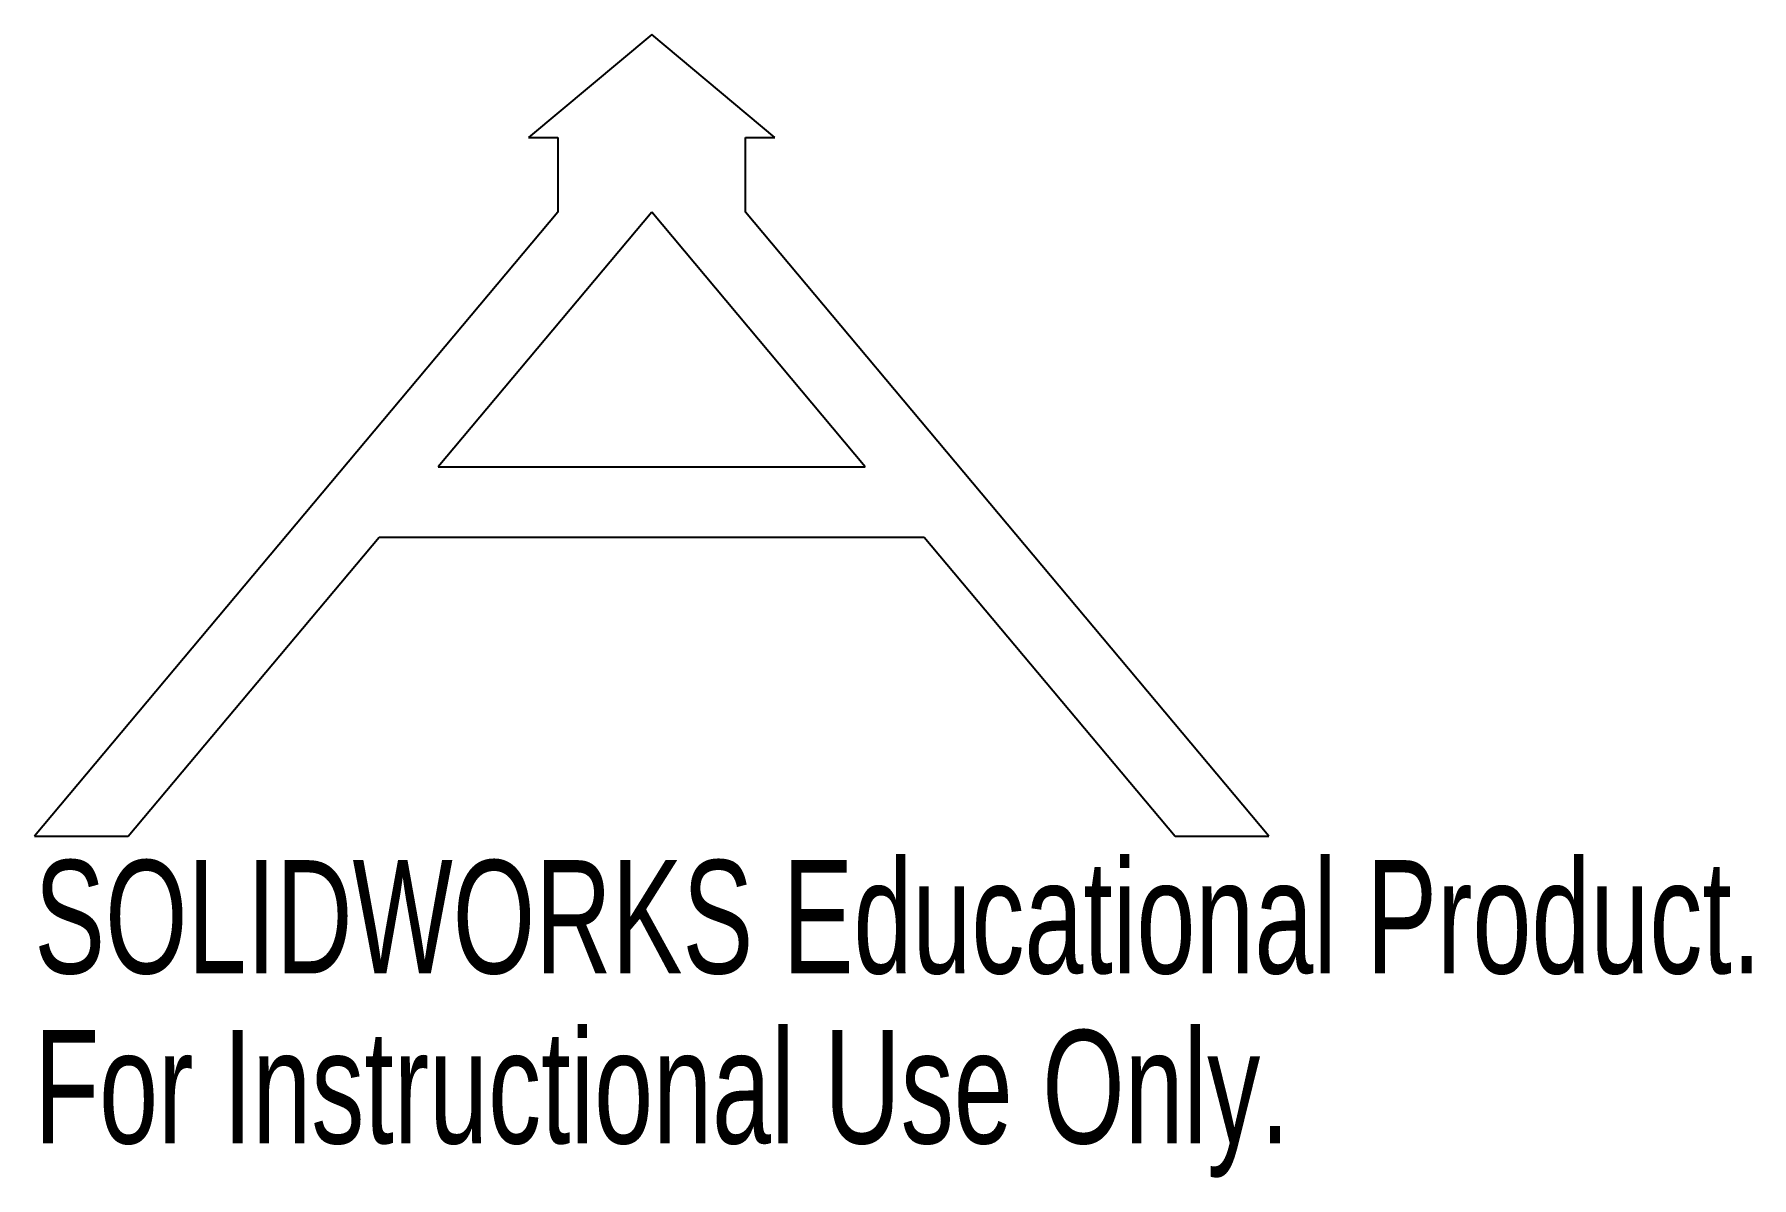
# Model space of a CAD drawing. Header units: millimetres. Extents: x -21.1 to 52.2, y -44.4 to 4.4.
import ezdxf

# ---------------------------------------------------------------- set-up
doc = ezdxf.new("R2010")
doc.units = ezdxf.units.MM
doc.styles.add('SLDTEXTSTYLE0', font='TXT', dxfattribs={"width": 0.7})

msp = doc.modelspace()

# ---------------------------------------------------------------- linework, layer by layer
at = {"color": 7, "linetype": 'Continuous', "lineweight": 25}
for p, q in [((5.25, 4.405), (0, 0)), ((10.5, 0), (5.25, 4.405)), ((0, 0), (1.25, 0)), ((1.25, 0), (1.25, -3.175)), ((9.25, 0), (10.5, 0)), ((9.25, -3.175), (9.25, 0)), ((1.25, -3.175), (-21.088, -29.796)), ((5.25, -3.175), (-3.865, -14.037)), ((14.365, -14.037), (5.25, -3.175)), ((31.588, -29.796), (9.25, -3.175)), ((-3.865, -14.037), (14.365, -14.037)), ((-17.088, -29.796), (-6.382, -17.037)), ((-6.382, -17.037), (16.882, -17.037)), ((16.882, -17.037), (27.588, -29.796)), ((-21.088, -29.796), (-17.088, -29.796)), ((27.588, -29.796), (31.588, -29.796))]:
    msp.add_line(p, q, dxfattribs=at)

# ---------------------------------------------------------------- texts
at = {"color": 7, "linetype": 'Continuous', "char_height": 4.83362, "attachment_point": 1, "style": 'SLDTEXTSTYLE0'}
for s, insert in [('SOLIDWORKS Educational Product.', (-21.088, -30.816)), ('For Instructional Use Only.', (-21.088, -38.066))]:
    msp.add_mtext(s, dxfattribs=dict(at, insert=insert))

doc.saveas('drawing.dxf')
